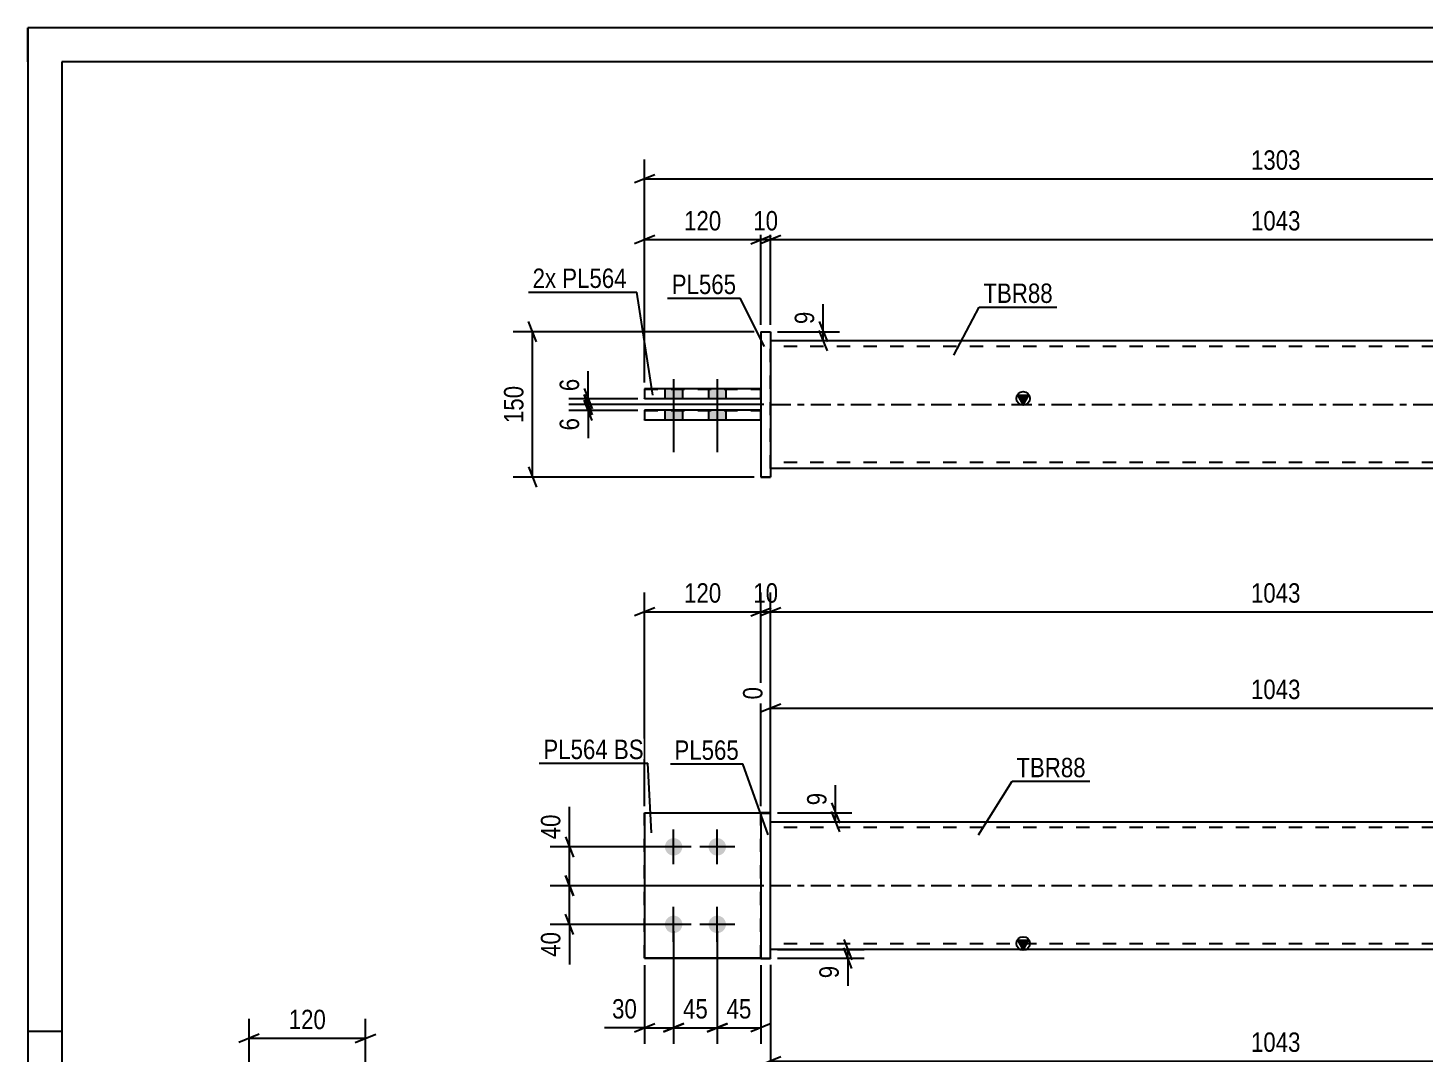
# Model space of a CAD drawing. Header units: millimetres. Extents: x 0 to 420, y 0 to 297.
# Drawn here: x 0 to 205.8, y 145.8 to 297 of the extents above; entities that cross this region are included whole.
import ezdxf

# ---------------------------------------------------------------- set-up
doc = ezdxf.new("R2010")
doc.units = ezdxf.units.MM
doc.linetypes.add('DXK_LINE_DOT2', pattern=[3.9198, 1.9599, -1.9599])
doc.linetypes.add('DXK_LINE_DOT3', pattern=[5.9187, 2.979, -0.9799, 0.9799, -0.9799])
doc.styles.add('Arial Narrow', font='ARIALN.TTF', dxfattribs={"height": 0.2})

# ---------------------------------------------------------------- blocks, each defined once
blk = doc.blocks.new('Unknown-585758411-1128')
at = {"color": 5, "linetype": 'Continuous'}
for p, q in [((420, 297), (0, 297)), ((0, 297), (0, 0)), ((0, 292), (0, 297)), ((415, 292), (5, 292)), ((5, 292), (5, 5)), ((5, 149), (0, 149))]:
    blk.add_line(p, q, dxfattribs=at)
blk = doc.blocks.new('Part-585758411-1947 - 1923')
at = {"color": 2, "linetype": 'Continuous'}
for p, q in [((109.47, 181.23), (108.04, 181.23)), ((108.04, 181.23), (108.04, 159.78)), ((109.47, 159.78), (109.47, 181.23)), ((108.04, 159.81), (109.47, 159.81)), ((108.04, 159.78), (109.47, 159.78)), ((109.47, 159.81), (109.47, 159.78))]:
    blk.add_line(p, q, dxfattribs=at)
at = {"color": 7, "linetype": 'DXK_LINE_DOT2'}
blk.add_line((108.04, 181.2), (109.47, 181.2), dxfattribs=at)
blk = doc.blocks.new('Bolt-585758411-1931 - 1923')
at = {"linetype": 'Continuous'}
for points in [[(95.18, 174.94), (94.91, 174.97), (94.66, 175.05), (94.42, 175.18), (94.22, 175.36), (94.07, 175.58), (93.96, 175.83), (93.9, 176.09), (93.9, 176.36), (93.96, 176.62), (94.07, 176.87), (94.22, 177.08), (94.42, 177.26), (94.66, 177.4), (94.91, 177.48), (95.18, 177.51), (95.45, 177.48), (95.7, 177.4), (95.94, 177.26), (96.14, 177.08), (96.29, 176.87), (96.4, 176.62), (96.46, 176.36), (96.46, 176.09), (96.4, 175.83), (96.29, 175.58), (96.14, 175.36), (95.94, 175.18), (95.7, 175.05), (95.45, 174.97)], [(101.61, 174.94), (101.34, 174.97), (101.09, 175.05), (100.85, 175.18), (100.65, 175.36), (100.49, 175.58), (100.39, 175.83), (100.33, 176.09), (100.33, 176.36), (100.39, 176.62), (100.49, 176.87), (100.65, 177.08), (100.85, 177.26), (101.09, 177.4), (101.34, 177.48), (101.61, 177.51), (101.88, 177.48), (102.13, 177.4), (102.36, 177.26), (102.56, 177.08), (102.72, 176.87), (102.83, 176.62), (102.89, 176.36), (102.89, 176.09), (102.83, 175.83), (102.72, 175.58), (102.56, 175.36), (102.36, 175.18), (102.13, 175.05), (101.88, 174.97)], [(95.18, 163.51), (94.91, 163.54), (94.66, 163.62), (94.42, 163.75), (94.22, 163.93), (94.07, 164.15), (93.96, 164.4), (93.9, 164.66), (93.9, 164.93), (93.96, 165.19), (94.07, 165.44), (94.22, 165.65), (94.42, 165.83), (94.66, 165.97), (94.91, 166.05), (95.18, 166.08), (95.45, 166.05), (95.7, 165.97), (95.94, 165.83), (96.14, 165.65), (96.29, 165.44), (96.4, 165.19), (96.46, 164.93), (96.46, 164.66), (96.4, 164.4), (96.29, 164.15), (96.14, 163.93), (95.94, 163.75), (95.7, 163.62), (95.45, 163.54)], [(101.61, 163.51), (101.34, 163.54), (101.09, 163.62), (100.85, 163.75), (100.65, 163.93), (100.49, 164.15), (100.39, 164.4), (100.33, 164.66), (100.33, 164.93), (100.39, 165.19), (100.49, 165.44), (100.65, 165.65), (100.85, 165.83), (101.09, 165.97), (101.34, 166.05), (101.61, 166.08), (101.88, 166.05), (102.13, 165.97), (102.36, 165.83), (102.56, 165.65), (102.72, 165.44), (102.83, 165.19), (102.89, 164.93), (102.89, 164.66), (102.83, 164.4), (102.72, 164.15), (102.56, 163.93), (102.36, 163.75), (102.13, 163.62), (101.88, 163.54)]]:
    blk.add_hatch(color=1, dxfattribs=at).paths.add_polyline_path(points)
at = {"color": 1, "linetype": 'Continuous'}
for p, q in [((95.18, 173.65), (95.18, 178.79)), ((101.61, 173.65), (101.61, 178.79)), ((97.75, 176.22), (92.61, 176.22)), ((104.18, 176.22), (99.04, 176.22)), ((95.18, 162.22), (95.18, 167.36)), ((101.61, 162.22), (101.61, 167.36)), ((97.75, 164.79), (92.61, 164.79)), ((104.18, 164.79), (99.04, 164.79))]:
    blk.add_line(p, q, dxfattribs=at)
blk = doc.blocks.new('Part-585758411-1952 - 1923')
at = {"color": 7, "linetype": 'DXK_LINE_DOT2'}
for p, q in [((90.89, 181.22), (108.04, 181.22)), ((90.89, 181.22), (108.04, 181.22)), ((90.89, 159.79), (90.89, 181.22)), ((108.04, 181.22), (108.04, 181.22)), ((108.04, 159.79), (108.04, 181.22)), ((90.89, 159.79), (90.89, 159.79)), ((90.89, 159.79), (90.89, 159.79))]:
    blk.add_line(p, q, dxfattribs=at)
at = {"color": 2, "linetype": 'Continuous'}
for p, q in [((90.89, 159.79), (108.04, 159.79)), ((108.04, 159.79), (90.89, 159.79)), ((90.89, 159.79), (90.89, 159.79)), ((108.04, 159.79), (108.04, 159.79))]:
    blk.add_line(p, q, dxfattribs=at)
blk = doc.blocks.new('Part-585758411-1957 - 1923')
at = {"color": 2, "linetype": 'Continuous'}
for p, q in [((90.89, 181.22), (108.04, 181.22)), ((90.89, 181.22), (90.89, 159.79)), ((90.89, 159.79), (108.04, 159.79)), ((108.04, 159.79), (90.89, 159.79)), ((108.04, 159.79), (108.04, 159.81))]:
    blk.add_line(p, q, dxfattribs=at)
at = {"color": 7, "linetype": 'DXK_LINE_DOT2'}
for p, q in [((90.89, 181.22), (108.04, 181.22)), ((108.04, 181.22), (108.04, 181.22)), ((108.04, 181.22), (108.04, 159.79)), ((90.89, 159.79), (90.89, 159.79)), ((90.89, 159.79), (90.89, 159.79))]:
    blk.add_line(p, q, dxfattribs=at)
blk = doc.blocks.new('Part-585758411-1972 - 1923')
at = {"linetype": 'Continuous'}
blk.add_hatch(color=2, dxfattribs=at).paths.add_polyline_path([(146.7, 161.08), (145.9, 162.48), (147.5, 162.48)])
at = {"color": 2, "linetype": 'Continuous'}
for p, q in [((109.47, 179.93), (258.4, 179.93)), ((258.4, 161.08), (109.47, 161.08)), ((146.7, 161.08), (145.9, 162.48)), ((145.9, 162.48), (147.5, 162.48)), ((147.5, 162.48), (146.7, 161.08))]:
    blk.add_line(p, q, dxfattribs=at)
at = {"color": 7, "linetype": 'DXK_LINE_DOT2'}
for p, q in [((109.47, 161.08), (109.47, 179.93)), ((258.4, 179.08), (109.47, 179.08)), ((258.4, 161.08), (258.4, 179.93)), ((258.4, 161.93), (109.47, 161.93))]:
    blk.add_line(p, q, dxfattribs=at)
at = {"color": 7, "linetype": 'DXK_LINE_DOT3'}
blk.add_line((109.47, 170.51), (258.4, 170.51), dxfattribs=at)
at = {"color": 2, "linetype": 'Continuous'}
blk.add_circle((146.7, 161.98), 1, dxfattribs=at)
blk = doc.blocks.new('Part-585758411-2289 - 2283')
at = {"color": 2, "linetype": 'Continuous'}
for p, q in [((108.04, 240.62), (90.89, 240.62)), ((90.89, 240.62), (90.89, 239.19)), ((90.89, 239.19), (108.04, 239.19)), ((90.89, 239.16), (90.89, 239.19)), ((90.89, 239.19), (90.89, 239.16)), ((108.04, 239.16), (90.89, 239.16)), ((108.04, 239.19), (108.04, 240.62))]:
    blk.add_line(p, q, dxfattribs=at)
at = {"color": 7, "linetype": 'DXK_LINE_DOT2'}
for p, q in [((90.89, 240.59), (108.04, 240.59)), ((108.04, 239.19), (108.04, 239.16)), ((108.04, 239.16), (108.04, 239.19))]:
    blk.add_line(p, q, dxfattribs=at)
blk = doc.blocks.new('Part-585758411-2304 - 2283')
at = {"linetype": 'Continuous'}
blk.add_hatch(color=2, dxfattribs=at).paths.add_polyline_path([(146.7, 241.46), (145.9, 242.86), (147.5, 242.86)])
at = {"color": 2, "linetype": 'Continuous'}
for p, q in [((109.47, 250.89), (258.4, 250.89)), ((146.7, 241.46), (145.9, 242.86)), ((145.9, 242.86), (147.5, 242.86)), ((147.5, 242.86), (146.7, 241.46)), ((258.4, 232.03), (109.47, 232.03))]:
    blk.add_line(p, q, dxfattribs=at)
at = {"color": 7, "linetype": 'DXK_LINE_DOT2'}
for p, q in [((109.47, 232.03), (109.47, 250.89)), ((258.4, 250.03), (109.47, 250.03)), ((258.4, 250.89), (258.4, 232.03)), ((258.4, 232.89), (109.47, 232.89))]:
    blk.add_line(p, q, dxfattribs=at)
at = {"color": 7, "linetype": 'DXK_LINE_DOT3'}
blk.add_line((109.47, 241.46), (258.4, 241.46), dxfattribs=at)
at = {"color": 2, "linetype": 'Continuous'}
blk.add_circle((146.7, 242.36), 1, dxfattribs=at)
blk = doc.blocks.new('Part-585758411-2319 - 2283')
at = {"color": 2, "linetype": 'Continuous'}
for p, q in [((108.04, 243.76), (90.89, 243.76)), ((90.89, 243.76), (90.89, 242.33)), ((108.04, 242.33), (108.04, 243.76)), ((90.89, 242.33), (108.04, 242.33)), ((90.89, 242.3), (90.89, 242.33)), ((90.89, 242.33), (90.89, 242.3)), ((108.04, 242.3), (90.89, 242.3))]:
    blk.add_line(p, q, dxfattribs=at)
at = {"color": 7, "linetype": 'DXK_LINE_DOT2'}
for p, q in [((90.89, 243.73), (108.04, 243.73)), ((108.04, 242.3), (108.04, 242.33)), ((108.04, 242.33), (108.04, 242.3))]:
    blk.add_line(p, q, dxfattribs=at)
blk = doc.blocks.new('Part-585758411-2324 - 2283')
at = {"color": 2, "linetype": 'Continuous'}
for p, q in [((108.04, 252.19), (109.47, 252.19)), ((108.04, 252.19), (108.04, 230.76)), ((109.47, 252.19), (109.47, 230.73)), ((109.47, 230.76), (108.04, 230.76)), ((108.04, 230.76), (108.04, 230.73)), ((108.04, 230.76), (108.04, 230.73)), ((108.04, 230.73), (109.47, 230.73))]:
    blk.add_line(p, q, dxfattribs=at)
at = {"color": 7, "linetype": 'DXK_LINE_DOT2'}
for p, q in [((108.04, 252.16), (109.47, 252.16)), ((109.47, 252.16), (109.47, 252.19))]:
    blk.add_line(p, q, dxfattribs=at)
blk = doc.blocks.new('Bolt-585758411-2325 - 2283')
at = {"linetype": 'Continuous'}
for points in [[(93.89, 242.33), (96.47, 242.33), (96.47, 243.75), (93.89, 243.75)], [(93.89, 242.31), (96.47, 242.31), (96.47, 243.74), (93.89, 243.74)], [(100.32, 242.33), (102.89, 242.33), (102.89, 243.75), (100.32, 243.75)], [(100.32, 242.31), (102.89, 242.31), (102.89, 243.74), (100.32, 243.74)], [(93.89, 239.18), (96.47, 239.18), (96.47, 240.61), (93.89, 240.61)], [(93.89, 239.17), (96.47, 239.17), (96.47, 240.6), (93.89, 240.6)], [(100.32, 239.18), (102.89, 239.18), (102.89, 240.61), (100.32, 240.61)], [(100.32, 239.17), (102.89, 239.17), (102.89, 240.6), (100.32, 240.6)]]:
    blk.add_hatch(color=1, dxfattribs=at).paths.add_polyline_path(points)
at = {"color": 1, "linetype": 'Continuous'}
for p, q in [((95.18, 245.18), (95.18, 234.47)), ((95.18, 245.17), (95.18, 234.45)), ((101.61, 245.18), (101.61, 234.47)), ((101.61, 245.17), (101.61, 234.45)), ((93.89, 243.75), (93.89, 242.33)), ((93.89, 243.74), (93.89, 242.31)), ((96.47, 243.75), (96.47, 242.33)), ((96.47, 243.74), (96.47, 242.31)), ((100.32, 243.75), (100.32, 242.33)), ((100.32, 243.74), (100.32, 242.31)), ((102.89, 243.75), (102.89, 242.33)), ((102.89, 243.74), (102.89, 242.31)), ((93.89, 240.61), (93.89, 239.18)), ((93.89, 240.6), (93.89, 239.17)), ((96.47, 240.61), (96.47, 239.18)), ((96.47, 240.6), (96.47, 239.17)), ((100.32, 240.61), (100.32, 239.18)), ((100.32, 240.6), (100.32, 239.17)), ((102.89, 240.61), (102.89, 239.18)), ((102.89, 240.6), (102.89, 239.17))]:
    blk.add_line(p, q, dxfattribs=at)
blk = doc.blocks.new('StraightDimension-585758411-1588 - 1565')
at = {"color": 7, "linetype": 'Continuous'}
for p, q in [((32.61, 131.17), (32.61, 150.84)), ((49.76, 131.17), (49.76, 150.84)), ((34.11, 148.59), (31.11, 147.39)), ((48.26, 147.39), (51.26, 148.59)), ((32.61, 147.99), (49.76, 147.99))]:
    blk.add_line(p, q, dxfattribs=at)
at = {"color": 0}
blk.add_wipeout([(44.53, 148.74), (44.53, 152.94), (37.84, 152.94), (37.84, 148.74)], dxfattribs=at)
at = {"color": 3, "style": 'Arial Narrow'}
blk.add_text('120', height=2.863, dxfattribs=at).set_placement((38.44, 149.34))
blk = doc.blocks.new('StraightDimension-585758411-2210 - 1923')
at = {"color": 7, "linetype": 'Continuous'}
for p, q in [((95.18, 163.79), (95.18, 147.16)), ((101.61, 163.79), (101.61, 147.16)), ((93.68, 148.96), (96.68, 150.16)), ((95.18, 149.56), (101.61, 149.56)), ((103.11, 150.16), (100.11, 148.96))]:
    blk.add_line(p, q, dxfattribs=at)
at = {"color": 0}
blk.add_wipeout([(100.82, 150.31), (100.82, 154.51), (95.97, 154.51), (95.97, 150.31)], dxfattribs=at)
at = {"color": 3, "style": 'Arial Narrow'}
blk.add_text('45', height=2.863, dxfattribs=at).set_placement((96.57, 150.91))
blk = doc.blocks.new('StraightDimension-585758411-2217 - 1923')
at = {"color": 7, "linetype": 'Continuous'}
for p, q in [((95.18, 163.79), (95.18, 147.16)), ((90.89, 158.79), (90.89, 147.16)), ((89.39, 148.96), (92.39, 150.16)), ((90.89, 149.56), (95.18, 149.56)), ((96.68, 150.16), (93.68, 148.96))]:
    blk.add_line(p, q, dxfattribs=at)
at = {"color": 0}
blk.add_wipeout([(90.37, 150.31), (90.37, 154.51), (85.51, 154.51), (85.51, 150.31)], dxfattribs=at)
at = {"color": 7, "linetype": 'Continuous'}
blk.add_line((90.89, 149.56), (84.99, 149.56), dxfattribs=at)
blk.add_line((90.89, 149.56), (84.99, 149.56), dxfattribs=at)
at = {"color": 3, "style": 'Arial Narrow'}
blk.add_text('30', height=2.863, dxfattribs=at).set_placement((86.11, 150.91))
blk = doc.blocks.new('StraightDimension-585758411-1996 - 1923')
at = {"color": 7, "linetype": 'Continuous'}
for p, q in [((108.04, 182.22), (108.04, 213.74)), ((109.47, 182.23), (109.47, 213.74)), ((106.54, 210.29), (109.54, 211.49)), ((110.97, 211.49), (107.97, 210.29)), ((108.04, 210.89), (109.47, 210.89))]:
    blk.add_line(p, q, dxfattribs=at)
at = {"color": 0}
blk.add_wipeout([(111.18, 211.64), (111.18, 215.84), (106.32, 215.84), (106.32, 211.64)], dxfattribs=at)
at = {"color": 3, "style": 'Arial Narrow'}
blk.add_text('10', height=2.863, dxfattribs=at).set_placement((106.92, 212.24))
blk = doc.blocks.new('StraightDimension-585758411-2192 - 1923')
at = {"color": 7, "linetype": 'Continuous'}
for p, q in [((109.47, 158.81), (109.47, 141.51)), ((258.4, 158.81), (258.4, 136.02)), ((110.97, 145.24), (107.97, 144.04)), ((109.47, 144.64), (258.4, 144.64)), ((256.9, 144.04), (259.9, 145.24))]:
    blk.add_line(p, q, dxfattribs=at)
at = {"color": 0}
blk.add_wipeout([(188.19, 145.39), (188.19, 149.59), (179.68, 149.59), (179.68, 145.39)], dxfattribs=at)
at = {"color": 0, "linetype": 'Continuous'}
for points in [[(108.87, 143.94), (104.67, 143.94), (104.67, 140.91), (108.87, 140.91)], [(257.8, 143.94), (253.6, 143.94), (253.6, 135.42), (257.8, 135.42)]]:
    blk.add_wipeout(points, dxfattribs=at)
at = {"color": 3, "style": 'Arial Narrow'}
blk.add_text('1043', height=2.863, dxfattribs=at).set_placement((180.28, 145.99))
at = {"color": 3, "linetype": 'Continuous', "style": 'Arial Narrow'}
for s, height, p in [('0', 2.86, (108.27, 141.51)), ('1043', 2.863, (257.2, 136.02))]:
    blk.add_text(s, height=height, rotation=90.0002, dxfattribs=at).set_placement(p)
blk = doc.blocks.new('StraightDimension-585758411-2147 - 1923')
at = {"color": 7, "linetype": 'Continuous'}
for p, q in [((79.23, 171.99), (80.43, 168.99)), ((108.47, 170.49), (76.98, 170.49)), ((79.83, 164.79), (79.83, 170.49)), ((94.18, 164.79), (76.98, 164.79)), ((80.43, 163.29), (79.23, 166.29))]:
    blk.add_line(p, q, dxfattribs=at)
at = {"color": 0}
blk.add_wipeout([(79.08, 164.27), (74.88, 164.27), (74.88, 159.41), (79.08, 159.41)], dxfattribs=at)
at = {"color": 7, "linetype": 'Continuous'}
blk.add_line((79.83, 164.79), (79.83, 158.88), dxfattribs=at)
blk.add_line((79.83, 164.79), (79.83, 158.88), dxfattribs=at)
at = {"color": 3, "style": 'Arial Narrow'}
blk.add_text('40', height=2.863, rotation=90.0002, dxfattribs=at).set_placement((78.48, 160.01))
blk = doc.blocks.new('StraightDimension-585758411-2197 - 1923')
at = {"color": 7, "linetype": 'Continuous'}
for p, q in [((101.61, 163.79), (101.61, 147.16)), ((108.04, 158.79), (108.04, 147.16)), ((100.11, 148.96), (103.11, 150.16)), ((101.61, 149.56), (108.04, 149.56)), ((109.54, 150.16), (106.54, 148.96))]:
    blk.add_line(p, q, dxfattribs=at)
at = {"color": 0}
blk.add_wipeout([(107.25, 150.31), (107.25, 154.51), (102.39, 154.51), (102.39, 150.31)], dxfattribs=at)
at = {"color": 3, "style": 'Arial Narrow'}
blk.add_text('45', height=2.863, dxfattribs=at).set_placement((102.99, 150.91))
blk = doc.blocks.new('StraightDimension-585758411-2183 - 1923')
at = {"color": 7, "linetype": 'Continuous'}
for p, q in [((110.47, 161.08), (123.27, 161.08)), ((120.27, 162.58), (121.47, 159.58)), ((121.47, 158.31), (120.27, 161.31)), ((120.87, 159.81), (120.87, 161.08)), ((110.47, 159.81), (123.27, 159.81))]:
    blk.add_line(p, q, dxfattribs=at)
at = {"color": 0}
blk.add_wipeout([(120.12, 159.28), (115.92, 159.28), (115.92, 156.25), (120.12, 156.25)], dxfattribs=at)
at = {"color": 7, "linetype": 'Continuous'}
blk.add_line((120.87, 159.81), (120.87, 155.73), dxfattribs=at)
blk.add_line((120.87, 159.81), (120.87, 155.73), dxfattribs=at)
at = {"color": 3, "style": 'Arial Narrow'}
blk.add_text('9', height=2.86, rotation=90.0002, dxfattribs=at).set_placement((119.52, 156.85))
blk = doc.blocks.new('StraightDimension-585758411-1974 - 1923')
at = {"color": 7, "linetype": 'Continuous'}
for p, q in [((90.89, 182.22), (90.89, 213.74)), ((108.04, 182.22), (108.04, 213.74)), ((92.39, 211.49), (89.39, 210.29)), ((90.89, 210.89), (108.04, 210.89)), ((106.54, 210.29), (109.54, 211.49))]:
    blk.add_line(p, q, dxfattribs=at)
at = {"color": 0}
blk.add_wipeout([(102.81, 211.64), (102.81, 215.84), (96.12, 215.84), (96.12, 211.64)], dxfattribs=at)
at = {"color": 3, "style": 'Arial Narrow'}
blk.add_text('120', height=2.863, dxfattribs=at).set_placement((96.72, 212.24))
blk = doc.blocks.new('StraightDimension-585758411-2013 - 1923')
at = {"color": 7, "linetype": 'Continuous'}
for p, q in [((109.47, 182.23), (109.47, 213.74)), ((258.4, 182.24), (258.4, 213.74)), ((110.97, 211.49), (107.97, 210.29)), ((109.47, 210.89), (258.4, 210.89)), ((256.9, 210.29), (259.9, 211.49))]:
    blk.add_line(p, q, dxfattribs=at)
at = {"color": 0}
blk.add_wipeout([(188.19, 211.64), (188.19, 215.84), (179.68, 215.84), (179.68, 211.64)], dxfattribs=at)
at = {"color": 3, "style": 'Arial Narrow'}
blk.add_text('1043', height=2.863, dxfattribs=at).set_placement((180.28, 212.24))
blk = doc.blocks.new('StraightDimension-585758411-2160 - 1923')
at = {"color": 7, "linetype": 'Continuous'}
for p, q in [((79.23, 177.72), (80.43, 174.72)), ((94.18, 176.22), (76.98, 176.22)), ((79.83, 170.49), (79.83, 176.22)), ((80.43, 168.99), (79.23, 171.99)), ((108.47, 170.49), (76.98, 170.49))]:
    blk.add_line(p, q, dxfattribs=at)
at = {"color": 0}
blk.add_wipeout([(79.08, 181.6), (74.88, 181.6), (74.88, 176.74), (79.08, 176.74)], dxfattribs=at)
at = {"color": 7, "linetype": 'Continuous'}
blk.add_line((79.83, 176.22), (79.83, 182.13), dxfattribs=at)
blk.add_line((79.83, 176.22), (79.83, 182.13), dxfattribs=at)
at = {"color": 3, "style": 'Arial Narrow'}
blk.add_text('40', height=2.863, rotation=90.0002, dxfattribs=at).set_placement((78.48, 177.34))
blk = doc.blocks.new('StraightDimension-585758411-2174 - 1923')
at = {"color": 7, "linetype": 'Continuous'}
for p, q in [((110.47, 181.23), (121.46, 181.23)), ((118.46, 182.73), (119.66, 179.73)), ((119.66, 178.43), (118.46, 181.43)), ((119.06, 179.93), (119.06, 181.23)), ((110.47, 179.93), (121.46, 179.93))]:
    blk.add_line(p, q, dxfattribs=at)
at = {"color": 0}
blk.add_wipeout([(118.31, 184.79), (114.11, 184.79), (114.11, 181.76), (118.31, 181.76)], dxfattribs=at)
at = {"color": 7, "linetype": 'Continuous'}
blk.add_line((119.06, 181.23), (119.06, 185.31), dxfattribs=at)
blk.add_line((119.06, 181.23), (119.06, 185.31), dxfattribs=at)
at = {"color": 3, "style": 'Arial Narrow'}
blk.add_text('9', height=2.86, rotation=90.0002, dxfattribs=at).set_placement((117.71, 182.36))
blk = doc.blocks.new('StraightDimension-585758411-2228 - 1923')
at = {"color": 7, "linetype": 'Continuous'}
for p, q in [((258.4, 182.24), (258.4, 205.28)), ((109.47, 180.93), (109.47, 199.79)), ((110.97, 197.27), (107.97, 196.07)), ((109.47, 196.67), (258.4, 196.67)), ((256.9, 196.07), (259.9, 197.27))]:
    blk.add_line(p, q, dxfattribs=at)
at = {"color": 0, "linetype": 'Continuous'}
for points in [[(257.8, 205.88), (253.6, 205.88), (253.6, 197.37), (257.8, 197.37)], [(108.87, 200.39), (104.67, 200.39), (104.67, 197.37), (108.87, 197.37)]]:
    blk.add_wipeout(points, dxfattribs=at)
at = {"color": 0}
blk.add_wipeout([(188.19, 197.42), (188.19, 201.62), (179.68, 201.62), (179.68, 197.42)], dxfattribs=at)
at = {"color": 3, "linetype": 'Continuous', "style": 'Arial Narrow'}
for s, height, p in [('1043', 2.863, (257.2, 197.97)), ('0', 2.86, (108.27, 197.97))]:
    blk.add_text(s, height=height, rotation=90.0002, dxfattribs=at).set_placement(p)
at = {"color": 3, "style": 'Arial Narrow'}
blk.add_text('1043', height=2.863, dxfattribs=at).set_placement((180.28, 198.02))
blk = doc.blocks.new('StraightDimension-585758411-2442 - 2283')
at = {"color": 7, "linetype": 'Continuous'}
for p, q in [((81.99, 242.95), (83.19, 239.95)), ((108.47, 241.45), (79.74, 241.45)), ((83.19, 239.09), (81.99, 242.09)), ((82.59, 240.59), (82.59, 241.45)), ((89.89, 240.59), (79.74, 240.59))]:
    blk.add_line(p, q, dxfattribs=at)
at = {"color": 0}
blk.add_wipeout([(81.84, 240.06), (77.64, 240.06), (77.64, 237.04), (81.84, 237.04)], dxfattribs=at)
at = {"color": 7, "linetype": 'Continuous'}
blk.add_line((82.59, 240.59), (82.59, 236.51), dxfattribs=at)
blk.add_line((82.59, 240.59), (82.59, 236.51), dxfattribs=at)
at = {"color": 3, "style": 'Arial Narrow'}
blk.add_text('6', height=2.86, rotation=90.0002, dxfattribs=at).set_placement((81.24, 237.64))
blk = doc.blocks.new('StraightDimension-585758411-2389 - 2283')
at = {"color": 7, "linetype": 'Continuous'}
for p, q in [((109.47, 253.19), (109.47, 268.63)), ((258.4, 253.16), (258.4, 268.63)), ((110.97, 266.38), (107.97, 265.18)), ((109.47, 265.78), (258.4, 265.78)), ((256.9, 265.18), (259.9, 266.38))]:
    blk.add_line(p, q, dxfattribs=at)
at = {"color": 0}
blk.add_wipeout([(188.19, 266.53), (188.19, 270.73), (179.68, 270.73), (179.68, 266.53)], dxfattribs=at)
at = {"color": 3, "style": 'Arial Narrow'}
blk.add_text('1043', height=2.863, dxfattribs=at).set_placement((180.28, 267.13))
blk = doc.blocks.new('StraightDimension-585758411-2328 - 2283')
at = {"color": 7, "linetype": 'Continuous'}
for p, q in [((116.64, 253.69), (117.84, 250.69)), ((110.47, 252.19), (119.64, 252.19)), ((117.84, 249.39), (116.64, 252.39)), ((117.24, 250.89), (117.24, 252.19)), ((110.47, 250.89), (119.64, 250.89))]:
    blk.add_line(p, q, dxfattribs=at)
at = {"color": 0}
blk.add_wipeout([(116.49, 255.74), (112.29, 255.74), (112.29, 252.72), (116.49, 252.72)], dxfattribs=at)
at = {"color": 7, "linetype": 'Continuous'}
blk.add_line((117.24, 252.19), (117.24, 256.27), dxfattribs=at)
blk.add_line((117.24, 252.19), (117.24, 256.27), dxfattribs=at)
at = {"color": 3, "style": 'Arial Narrow'}
blk.add_text('9', height=2.86, rotation=90.0002, dxfattribs=at).set_placement((115.89, 253.32))
blk = doc.blocks.new('StraightDimension-585758411-2399 - 2283')
at = {"color": 7, "linetype": 'Continuous'}
for p, q in [((90.89, 244.73), (90.89, 268.63)), ((108.04, 253.19), (108.04, 268.63)), ((92.39, 266.38), (89.39, 265.18)), ((90.89, 265.78), (108.04, 265.78)), ((106.54, 265.18), (109.54, 266.38))]:
    blk.add_line(p, q, dxfattribs=at)
at = {"color": 0}
blk.add_wipeout([(102.81, 266.53), (102.81, 270.73), (96.12, 270.73), (96.12, 266.53)], dxfattribs=at)
at = {"color": 3, "style": 'Arial Narrow'}
blk.add_text('120', height=2.863, dxfattribs=at).set_placement((96.72, 267.13))
blk = doc.blocks.new('StraightDimension-585758411-2409 - 2283')
at = {"color": 7, "linetype": 'Continuous'}
for p, q in [((108.04, 253.19), (108.04, 268.63)), ((109.47, 253.19), (109.47, 268.63)), ((106.54, 265.18), (109.54, 266.38)), ((110.97, 266.38), (107.97, 265.18)), ((108.04, 265.78), (109.47, 265.78))]:
    blk.add_line(p, q, dxfattribs=at)
at = {"color": 0}
blk.add_wipeout([(111.18, 266.53), (111.18, 270.73), (106.32, 270.73), (106.32, 266.53)], dxfattribs=at)
at = {"color": 3, "style": 'Arial Narrow'}
blk.add_text('10', height=2.863, dxfattribs=at).set_placement((106.92, 267.13))
blk = doc.blocks.new('StraightDimension-585758411-2420 - 2283')
at = {"color": 7, "linetype": 'Continuous'}
for p, q in [((90.89, 244.73), (90.89, 277.58)), ((276.98, 244.76), (276.98, 277.58)), ((92.39, 275.33), (89.39, 274.13)), ((90.89, 274.73), (276.98, 274.73)), ((275.48, 274.13), (278.48, 275.33))]:
    blk.add_line(p, q, dxfattribs=at)
at = {"color": 0}
blk.add_wipeout([(188.19, 275.48), (188.19, 279.68), (179.68, 279.68), (179.68, 275.48)], dxfattribs=at)
at = {"color": 3, "style": 'Arial Narrow'}
blk.add_text('1303', height=2.863, dxfattribs=at).set_placement((180.28, 276.08))
blk = doc.blocks.new('StraightDimension-585758411-2431 - 2283')
at = {"color": 7, "linetype": 'Continuous'}
for p, q in [((74.99, 250.69), (73.79, 253.69)), ((107.04, 252.19), (71.54, 252.19)), ((74.39, 230.76), (74.39, 252.19)), ((107.04, 230.76), (71.54, 230.76)), ((73.79, 232.26), (74.99, 229.26))]:
    blk.add_line(p, q, dxfattribs=at)
at = {"color": 0}
blk.add_wipeout([(73.64, 244.82), (69.44, 244.82), (69.44, 238.13), (73.64, 238.13)], dxfattribs=at)
at = {"color": 3, "style": 'Arial Narrow'}
blk.add_text('150', height=2.863, rotation=90.0002, dxfattribs=at).set_placement((73.04, 238.73))
blk = doc.blocks.new('StraightDimension-585758411-2458 - 2283')
at = {"color": 7, "linetype": 'Continuous'}
for p, q in [((81.99, 243.8), (83.19, 240.8)), ((83.19, 239.95), (81.99, 242.95)), ((89.89, 242.3), (79.74, 242.3)), ((108.47, 241.45), (79.74, 241.45)), ((82.59, 241.45), (82.59, 242.3))]:
    blk.add_line(p, q, dxfattribs=at)
at = {"color": 0}
blk.add_wipeout([(81.84, 245.86), (77.64, 245.86), (77.64, 242.83), (81.84, 242.83)], dxfattribs=at)
at = {"color": 7, "linetype": 'Continuous'}
blk.add_line((82.59, 242.3), (82.59, 246.38), dxfattribs=at)
blk.add_line((82.59, 242.3), (82.59, 246.38), dxfattribs=at)
at = {"color": 3, "style": 'Arial Narrow'}
blk.add_text('6', height=2.86, rotation=90.0002, dxfattribs=at).set_placement((81.24, 243.43))
blk = doc.blocks.new('Mark-585758411-1943 - 1923')
at = {"color": 0}
blk.add_wipeout([(104.8, 189.06), (104.8, 192.06), (95.3, 192.06), (95.3, 189.06)], dxfattribs=at)
blk.add_wipeout([(104.8, 189.06), (104.8, 192.06), (95.3, 192.06), (95.3, 189.06)], dxfattribs=at)
at = {"color": 30, "linetype": 'Continuous'}
for p in [(94.7, 188.46), (109.11, 178.02)]:
    blk.add_line(p, (105.4, 188.46), dxfattribs=at)
at = {"color": 3, "style": 'Arial Narrow'}
blk.add_text('PL565', height=2.863, dxfattribs=at).set_placement((95.3, 189.06))
blk = doc.blocks.new('Mark-585758411-1968 - 1923')
at = {"color": 0}
blk.add_wipeout([(155.93, 186.49), (155.93, 189.49), (145.7, 189.49), (145.7, 186.49)], dxfattribs=at)
blk.add_wipeout([(155.93, 186.49), (155.93, 189.49), (145.7, 189.49), (145.7, 186.49)], dxfattribs=at)
at = {"color": 30, "linetype": 'Continuous'}
for p, q in [((140.11, 177.99), (145.1, 185.89)), ((145.1, 185.89), (156.53, 185.89))]:
    blk.add_line(p, q, dxfattribs=at)
at = {"color": 3, "style": 'Arial Narrow'}
blk.add_text('TBR88', height=2.863, dxfattribs=at).set_placement((145.7, 186.49))
blk = doc.blocks.new('MarkSet-585758411-2252 - 1923')
at = {"color": 0}
blk.add_wipeout([(85.48, 189.17), (85.48, 192.17), (75.98, 192.17), (75.98, 189.17)], dxfattribs=at)
blk.add_wipeout([(85.48, 189.17), (85.48, 192.17), (75.98, 192.17), (75.98, 189.17)], dxfattribs=at)
blk.add_wipeout([(90.76, 189.17), (90.76, 192.17), (86.38, 192.17), (86.38, 189.17)], dxfattribs=at)
blk.add_wipeout([(90.76, 189.17), (90.76, 192.17), (86.38, 192.17), (86.38, 189.17)], dxfattribs=at)
at = {"color": 30, "linetype": 'Continuous'}
for p in [(75.38, 188.57), (91.9, 178.29)]:
    blk.add_line(p, (91.36, 188.57), dxfattribs=at)
at = {"color": 3, "style": 'Arial Narrow'}
for s, p in [('PL564', (75.98, 189.17)), ('BS', (86.38, 189.17))]:
    blk.add_text(s, height=2.863, dxfattribs=at).set_placement(p)
blk = doc.blocks.new('Mark-585758411-2300 - 2283')
at = {"color": 0}
blk.add_wipeout([(151.07, 256.44), (151.07, 259.44), (140.84, 259.44), (140.84, 256.44)], dxfattribs=at)
blk.add_wipeout([(151.07, 256.44), (151.07, 259.44), (140.84, 259.44), (140.84, 256.44)], dxfattribs=at)
at = {"color": 30, "linetype": 'Continuous'}
for p, q in [((136.5, 248.76), (140.24, 255.84)), ((140.24, 255.84), (151.67, 255.84))]:
    blk.add_line(p, q, dxfattribs=at)
at = {"color": 3, "style": 'Arial Narrow'}
blk.add_text('TBR88', height=2.863, dxfattribs=at).set_placement((140.84, 256.44))
blk = doc.blocks.new('MarkSet-585758411-2496 - 2283')
at = {"color": 30, "linetype": 'Continuous'}
blk.add_line((92.11, 242.86), (89.76, 258.05), dxfattribs=at)
at = {"color": 0}
blk.add_wipeout([(77.86, 258.65), (77.86, 261.65), (74.39, 261.65), (74.39, 258.65)], dxfattribs=at)
blk.add_wipeout([(77.86, 258.65), (77.86, 261.65), (74.39, 261.65), (74.39, 258.65)], dxfattribs=at)
blk.add_wipeout([(88.26, 258.65), (88.26, 261.65), (78.76, 261.65), (78.76, 258.65)], dxfattribs=at)
blk.add_wipeout([(88.26, 258.65), (88.26, 261.65), (78.76, 261.65), (78.76, 258.65)], dxfattribs=at)
at = {"color": 30, "linetype": 'Continuous'}
blk.add_line((73.79, 258.05), (89.76, 258.05), dxfattribs=at)
at = {"color": 3, "style": 'Arial Narrow'}
for s, p in [('2x', (74.39, 258.65)), ('PL564', (78.76, 258.65))]:
    blk.add_text(s, height=2.863, dxfattribs=at).set_placement(p)
blk = doc.blocks.new('Mark-585758411-2320 - 2283')
at = {"color": 0}
blk.add_wipeout([(104.41, 257.75), (104.41, 260.75), (94.9, 260.75), (94.9, 257.75)], dxfattribs=at)
blk.add_wipeout([(104.41, 257.75), (104.41, 260.75), (94.9, 260.75), (94.9, 257.75)], dxfattribs=at)
at = {"color": 30, "linetype": 'Continuous'}
for p in [(94.3, 257.15), (108.58, 250.01)]:
    blk.add_line(p, (105.01, 257.15), dxfattribs=at)
at = {"color": 3, "style": 'Arial Narrow'}
blk.add_text('PL565', height=2.863, dxfattribs=at).set_placement((94.9, 257.75))

msp = doc.modelspace()

# ---------------------------------------------------------------- block references
for name in ['Unknown-585758411-1128', 'Part-585758411-2324 - 2283', 'Part-585758411-2304 - 2283', 'Bolt-585758411-2325 - 2283', 'Part-585758411-2319 - 2283', 'Part-585758411-2289 - 2283', 'Part-585758411-1952 - 1923', 'Part-585758411-1957 - 1923', 'Part-585758411-1947 - 1923', 'Part-585758411-1972 - 1923', 'Bolt-585758411-1931 - 1923']:
    msp.add_blockref(name, (0, 0))

# ---------------------------------------------------------------- next in the draw order: block references
for name in ['StraightDimension-585758411-2389 - 2283', 'StraightDimension-585758411-2442 - 2283', 'StraightDimension-585758411-1996 - 1923', 'StraightDimension-585758411-2210 - 1923', 'StraightDimension-585758411-2192 - 1923', 'StraightDimension-585758411-1588 - 1565']:
    msp.add_blockref(name, (0, 0))

# ---------------------------------------------------------------- next in the draw order: block references
for name in ['StraightDimension-585758411-2328 - 2283', 'StraightDimension-585758411-1974 - 1923', 'StraightDimension-585758411-2217 - 1923']:
    msp.add_blockref(name, (0, 0))

# ---------------------------------------------------------------- next in the draw order: block references
for name in ['StraightDimension-585758411-2399 - 2283', 'StraightDimension-585758411-2013 - 1923', 'StraightDimension-585758411-2147 - 1923']:
    msp.add_blockref(name, (0, 0))

# ---------------------------------------------------------------- next in the draw order: block references
for name in ['StraightDimension-585758411-2409 - 2283', 'StraightDimension-585758411-2174 - 1923', 'StraightDimension-585758411-2160 - 1923', 'StraightDimension-585758411-2197 - 1923']:
    msp.add_blockref(name, (0, 0))

# ---------------------------------------------------------------- next in the draw order: block references
for name in ['StraightDimension-585758411-2420 - 2283', 'StraightDimension-585758411-2228 - 1923', 'MarkSet-585758411-2252 - 1923', 'StraightDimension-585758411-2183 - 1923']:
    msp.add_blockref(name, (0, 0))

# ---------------------------------------------------------------- next in the draw order: block references
for name in ['Mark-585758411-2300 - 2283', 'StraightDimension-585758411-2431 - 2283', 'Mark-585758411-1943 - 1923', 'Mark-585758411-1968 - 1923']:
    msp.add_blockref(name, (0, 0))

# ---------------------------------------------------------------- next in the draw order: block references
for name in ['Mark-585758411-2320 - 2283', 'StraightDimension-585758411-2458 - 2283']:
    msp.add_blockref(name, (0, 0))

# ---------------------------------------------------------------- next in the draw order: block references
msp.add_blockref('MarkSet-585758411-2496 - 2283', (0, 0))

doc.saveas('drawing.dxf')
